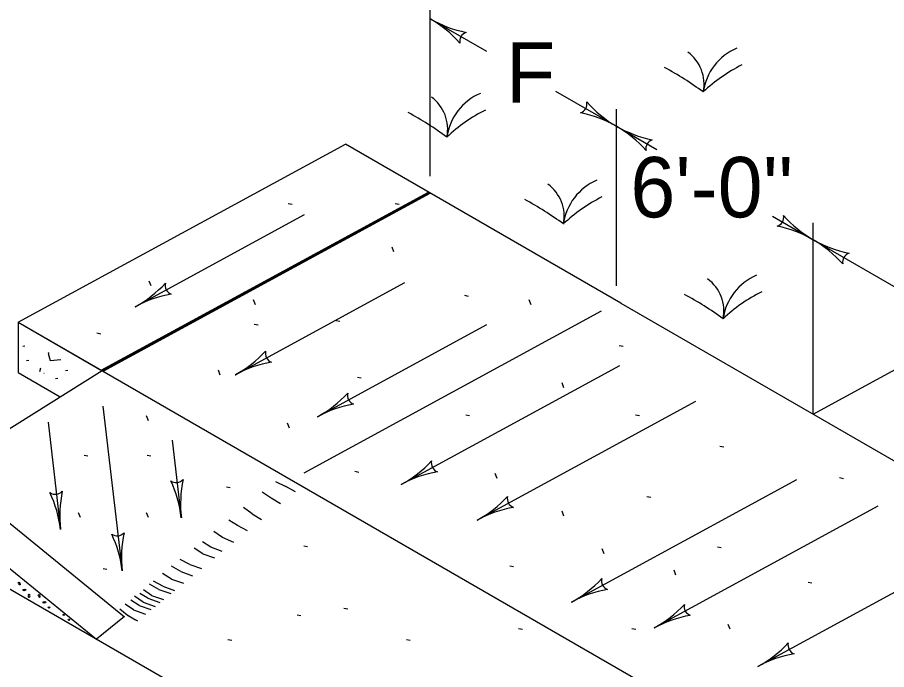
# Model space of a CAD drawing. Extents: x 1000 to 1036.3, y 1000 to 1022.
# Drawn here: x 1023.654 to 1026.529, y 1003.906 to 1006.066 of the extents above; entities that cross this region are included whole.
import ezdxf

# ---------------------------------------------------------------- set-up
doc = ezdxf.new("R2010")
doc.units = 0
doc.layers.add('Level 1', color=7, linetype='Continuous')
doc.layers.add('Level 2', color=7, linetype='Continuous')

msp = doc.modelspace()

# ---------------------------------------------------------------- linework, layer by layer
at = {"layer": 'Level 1'}
for p, q in [((1025.0196, 1006.0608), (1025.2053, 1005.9536)), ((1025.4344, 1005.8213), (1025.6354, 1005.7053)), ((1025.6354, 1005.7053), (1025.7697, 1005.6278)), ((1023.6561, 1005.0561), (1024.7386, 1005.6457)), ((1023.6561, 1005.0561), (1024.7386, 1005.6457)), ((1025.6502, 1005.1194), (1024.7386, 1005.6457)), ((1025.6502, 1005.1194), (1024.7386, 1005.6457)), ((1023.9313, 1004.8972), (1025.0139, 1005.4868)), ((1023.9313, 1004.8972), (1025.0139, 1005.4868)), ((1023.9342, 1004.8955), (1025.0167, 1005.4851)), ((1023.9342, 1004.8955), (1025.0167, 1005.4851)), ((1023.9371, 1004.8939), (1025.0196, 1005.4835)), ((1023.9371, 1004.8939), (1025.0196, 1005.4835)), ((1024.5496, 1005.4497), (1024.5623, 1005.4472)), ((1024.9036, 1005.4497), (1024.9163, 1005.4472)), ((1024.0431, 1005.1076), (1024.6036, 1005.4129)), ((1026.1518, 1005.4072), (1026.2863, 1005.3295)), ((1026.2863, 1005.3295), (1027.1376, 1004.838)), ((1024.8996, 1005.2889), (1024.8933, 1005.3052)), ((1026.2863, 1004.7521), (1027.2458, 1005.2747)), ((1024.0958, 1005.1765), (1024.0895, 1005.1928)), ((1024.3747, 1004.8825), (1024.9352, 1005.1878)), ((1024.3747, 1004.8825), (1024.9352, 1005.1878)), ((1025.1327, 1005.1456), (1025.1454, 1005.1431)), ((1024.4415, 1005.114), (1024.4352, 1005.1303)), ((1025.3536, 1005.114), (1025.3473, 1005.1303)), ((1025.6502, 1005.1194), (1028.8611, 1003.2656)), ((1025.6502, 1005.1194), (1028.8611, 1003.2656)), ((1024.6024, 1004.5578), (1025.5859, 1005.0935)), ((1023.6561, 1005.0561), (1028.4093, 1002.3118)), ((1023.6561, 1005.0561), (1023.9342, 1004.8955)), ((1023.6561, 1005.0561), (1023.6561, 1004.8895)), ((1024.7079, 1005.0623), (1024.7205, 1005.0598)), ((1024.4372, 1005.0498), (1024.4498, 1005.0473)), ((1024.6464, 1004.7435), (1025.2069, 1005.0487)), ((1024.6464, 1004.7435), (1025.2069, 1005.0487)), ((1023.9166, 1005.0207), (1023.9292, 1005.0182)), ((1025.645, 1004.979), (1025.6576, 1004.9765)), ((1024.9237, 1004.5192), (1025.6465, 1004.9128)), ((1024.9237, 1004.5192), (1025.6465, 1004.9128)), ((1023.9342, 1004.8955), (1023.411, 1004.5682)), ((1023.9342, 1004.8955), (1023.411, 1004.5682)), ((1023.6561, 1004.8894), (1023.7956, 1004.8089)), ((1023.6561, 1004.8894), (1023.7956, 1004.8089)), ((1024.3249, 1004.8807), (1024.3185, 1004.8971)), ((1024.7787, 1004.8749), (1024.7913, 1004.8724)), ((1025.4619, 1004.8391), (1025.4555, 1004.8554)), ((1025.1751, 1004.4014), (1025.8978, 1004.795)), ((1025.1751, 1004.4014), (1025.8978, 1004.795)), ((1024.0871, 1004.73), (1024.0807, 1004.7464)), ((1025.1368, 1004.75), (1025.1495, 1004.7475)), ((1025.6991, 1004.75), (1025.7118, 1004.7475)), ((1024.5539, 1004.7058), (1024.5476, 1004.7222)), ((1025.9781, 1004.6459), (1025.9908, 1004.6434)), ((1023.8745, 1004.6159), (1023.8872, 1004.6134)), ((1024.0827, 1004.6159), (1024.0954, 1004.6134)), ((1024.7703, 1004.5626), (1024.783, 1004.5601)), ((1025.5236, 1003.0778), (1022.9997, 1004.5349)), ((1025.5236, 1003.0778), (1022.9997, 1004.5349)), ((1025.2411, 1004.5392), (1025.2348, 1004.5556)), ((1025.4867, 1004.1296), (1026.2319, 1004.5355)), ((1025.4867, 1004.1296), (1026.2319, 1004.5355)), ((1026.3738, 1004.5417), (1026.3865, 1004.5392)), ((1024.3451, 1004.5118), (1024.3578, 1004.5093)), ((1025.7366, 1004.4793), (1025.7493, 1004.4768)), ((1025.7602, 1004.044), (1026.5018, 1004.4479)), ((1025.7602, 1004.044), (1026.5018, 1004.4479)), ((1023.8622, 1004.4093), (1023.8558, 1004.4257)), ((1024.0871, 1004.4093), (1024.0807, 1004.4257)), ((1025.4619, 1004.4143), (1025.4555, 1004.4306)), ((1024.6012, 1004.3163), (1024.6139, 1004.3138)), ((1025.5952, 1004.2893), (1025.5888, 1004.3057)), ((1025.9698, 1004.3127), (1025.9825, 1004.3102)), ((1026.1037, 1003.9166), (1026.8265, 1004.3103)), ((1026.1037, 1003.9166), (1026.8265, 1004.3103)), ((1025.2826, 1004.2502), (1025.2953, 1004.2477)), ((1023.937, 1004.2411), (1023.9496, 1004.2386)), ((1025.8325, 1004.2185), (1025.8262, 1004.2349)), ((1026.2697, 1004.1961), (1026.2823, 1004.1936)), ((1024.7341, 1004.1095), (1024.7467, 1004.107)), ((1024.5791, 1004.0874), (1024.5918, 1004.0849)), ((1026.0116, 1004.0395), (1026.0053, 1004.0558)), ((1025.3118, 1004.042), (1025.3244, 1004.0395)), ((1025.6866, 1004.042), (1025.6993, 1004.0395)), ((1024.3503, 1004.0061), (1024.363, 1004.0036)), ((1024.9407, 1004.0061), (1024.9533, 1004.0036))]:
    msp.add_line(p, q, dxfattribs=at)
for points in [[(1023.6783, 1004.9772), (1023.6711, 1004.9763)], [(1023.6783, 1004.9772), (1023.6711, 1004.9763)], [(1023.7592, 1004.955), (1023.7556, 1004.9532)], [(1023.7592, 1004.955), (1023.7556, 1004.9532)], [(1023.7556, 1004.9532), (1023.7619, 1004.9301)], [(1023.7556, 1004.9532), (1023.7619, 1004.9301)], [(1023.6914, 1004.9292), (1023.6843, 1004.9283)], [(1023.6914, 1004.9292), (1023.6843, 1004.9283)], [(1023.7619, 1004.9301), (1023.7971, 1004.933)], [(1023.7619, 1004.9301), (1023.7971, 1004.933)], [(1023.7276, 1004.8934), (1023.7317, 1004.9058)], [(1023.7276, 1004.8934), (1023.7317, 1004.9058)], [(1023.7424, 1004.8862), (1023.7413, 1004.8862)], [(1023.7424, 1004.8862), (1023.7413, 1004.8862)], [(1023.8201, 1004.8965), (1023.813, 1004.8956)], [(1023.8201, 1004.8965), (1023.813, 1004.8956)], [(1023.7874, 1004.8703), (1023.7802, 1004.8694)], [(1023.7874, 1004.8703), (1023.7802, 1004.8694)]]:
    msp.add_lwpolyline(points, dxfattribs=at)
for centre, radius, start, end in [((1025.7944, 1005.8449), 0.1311, 348.4633, 53.8876), ((1026.1066, 1005.793), 0.1855, 113.1649, 172.0268), ((1025.2746, 1004.9371), 1.0942, 53.6749, 61.6054), ((1026.2916, 1005.4283), 0.5371, 116.6646, 133.3645), ((1024.9461, 1005.6956), 0.1311, 348.4633, 53.8876), ((1025.2583, 1005.6436), 0.1855, 113.1649, 172.0268), ((1024.4264, 1004.7878), 1.0942, 53.6749, 61.6054), ((1025.4433, 1005.2789), 0.5371, 116.6646, 133.3645), ((1025.3315, 1005.4078), 0.1311, 348.4633, 53.8876), ((1025.6436, 1005.3558), 0.1855, 113.1649, 172.0268), ((1024.8117, 1004.5), 1.0942, 53.6749, 61.6054), ((1025.8286, 1004.9911), 0.5371, 116.6646, 133.3645), ((1025.8599, 1005.0937), 0.1311, 348.4633, 53.8876), ((1026.1721, 1005.0417), 0.1855, 113.1649, 172.0268), ((1025.3402, 1004.1859), 1.0942, 53.6749, 61.6054), ((1026.3571, 1004.677), 0.5371, 116.6646, 133.3645)]:
    msp.add_arc(centre, radius, start, end, dxfattribs=at)
at = {"layer": 'Level 2'}
for p, q in [((1025.0196, 1005.5399), (1025.0196, 1006.1172)), ((1025.6354, 1005.1769), (1025.6354, 1005.7617)), ((1026.2863, 1004.7521), (1026.2863, 1005.3859)), ((1023.9368, 1004.7789), (1024.0005, 1004.2328)), ((1023.7549, 1004.7253), (1023.7963, 1004.3702)), ((1024.1661, 1004.6654), (1024.196, 1004.409)), ((1023.411, 1004.5682), (1024.0082, 1004.0813)), ((1023.3028, 1004.5057), (1023.9153, 1004.0063)), ((1024.508, 1004.5294), (1024.542, 1004.5128)), ((1024.5736, 1004.4945), (1024.542, 1004.5128)), ((1024.4929, 1004.4735), (1024.4631, 1004.4934)), ((1024.5245, 1004.4552), (1024.4929, 1004.4735)), ((1024.4301, 1004.4214), (1024.4015, 1004.4423)), ((1024.4301, 1004.4214), (1024.4614, 1004.4028)), ((1024.3815, 1004.383), (1024.3529, 1004.4013)), ((1024.3322, 1004.343), (1024.3033, 1004.3633)), ((1024.4148, 1004.3657), (1024.3815, 1004.383)), ((1024.3698, 1004.3271), (1024.3322, 1004.343)), ((1024.2666, 1004.2896), (1024.2383, 1004.3081)), ((1024.294, 1004.3119), (1024.2659, 1004.3296)), ((1024.3306, 1004.2968), (1024.294, 1004.3119)), ((1024.2666, 1004.2896), (1024.3057, 1004.2757)), ((1024.194, 1004.2305), (1024.163, 1004.2481)), ((1024.2236, 1004.2546), (1024.1924, 1004.2701)), ((1024.2236, 1004.2546), (1024.2628, 1004.2407)), ((1024.1639, 1004.206), (1024.1342, 1004.2242)), ((1024.194, 1004.2305), (1024.2332, 1004.2166)), ((1024.1216, 1004.1716), (1024.0907, 1004.1886)), ((1024.1345, 1004.1821), (1024.1041, 1004.1991)), ((1024.1639, 1004.206), (1024.2032, 1004.1921)), ((1024.0973, 1004.1519), (1024.0704, 1004.1703)), ((1024.1216, 1004.1716), (1024.1609, 1004.1576)), ((1024.1345, 1004.1821), (1024.1738, 1004.1681)), ((1024.0564, 1004.1186), (1024.0294, 1004.1365)), ((1024.0695, 1004.1292), (1024.0416, 1004.1488)), ((1024.0857, 1004.1427), (1024.0582, 1004.158)), ((1024.0854, 1004.1422), (1024.1249, 1004.1282)), ((1024.0973, 1004.1519), (1024.1368, 1004.1379)), ((1024.0168, 1004.0864), (1023.993, 1004.1066)), ((1024.0378, 1004.1035), (1024.0104, 1004.1225)), ((1024.0378, 1004.1035), (1024.0774, 1004.0895)), ((1024.0564, 1004.1186), (1024.0956, 1004.1047)), ((1024.0695, 1004.1292), (1024.109, 1004.1152)), ((1024.008, 1004.0814), (1023.9153, 1004.0063)), ((1024.0168, 1004.0864), (1024.0505, 1004.0676))]:
    msp.add_line(p, q, dxfattribs=at)
msp.add_lwpolyline([(1024.0446, 1004.0702), (1024.0168, 1004.0864), (1023.993, 1004.1066)], dxfattribs=at)
for centre in [(1023.659, 1004.1931), (1023.659, 1004.1931), (1023.6607, 1004.1885), (1023.6607, 1004.1885), (1023.6747, 1004.1694), (1023.6747, 1004.1694), (1023.6792, 1004.17), (1023.6792, 1004.17), (1023.6921, 1004.1532), (1023.6921, 1004.1532), (1023.6921, 1004.1475), (1023.6921, 1004.1475), (1023.7251, 1004.1521), (1023.7251, 1004.1521), (1023.7268, 1004.1475), (1023.7268, 1004.1475), (1023.7408, 1004.1284), (1023.7408, 1004.1284), (1023.7453, 1004.129), (1023.7453, 1004.129), (1023.7582, 1004.1122), (1023.7582, 1004.1122), (1023.8069, 1004.0874), (1023.8069, 1004.0874), (1023.8243, 1004.0712), (1023.8243, 1004.0712)]:
    msp.add_circle(centre, 0.00226, dxfattribs=at)
for centre, radius, start, end in [((1025.2151, 1006.3994), 0.3909, 240.0004, 258.6692), ((1025.2151, 1006.3994), 0.3909, 239.9882, 240.0004), ((1024.8242, 1005.7222), 0.3909, 41.3476, 59.9943), ((1025.1484, 1005.9864), 0.0313, 108.775, 190.8917), ((1025.5067, 1005.7797), 0.0313, 288.775, 10.8917), ((1025.8309, 1006.0439), 0.3909, 221.3476, 239.9943), ((1025.4399, 1005.3667), 0.3909, 60.0004, 78.6692), ((1025.8309, 1006.0439), 0.3909, 239.9882, 240.0004), ((1025.4399, 1005.3667), 0.3909, 59.9882, 60.0004), ((1025.8309, 1006.0439), 0.3909, 240.0004, 258.6692), ((1025.4399, 1005.3667), 0.3909, 41.3476, 59.9943), ((1025.7641, 1005.6309), 0.0313, 108.775, 190.8917), ((1026.1576, 1005.4038), 0.0313, 288.775, 10.8917), ((1026.4818, 1005.668), 0.3909, 221.3476, 239.9943), ((1026.0909, 1004.9909), 0.3909, 60.0004, 78.6692), ((1026.0909, 1004.9909), 0.3909, 59.9882, 60.0004), ((1026.4818, 1005.668), 0.3909, 240.0004, 258.6692), ((1026.4818, 1005.668), 0.3909, 239.9882, 240.0004), ((1026.0909, 1004.9909), 0.3909, 41.3476, 59.9943), ((1026.4151, 1005.2551), 0.0313, 108.775, 190.8917), ((1023.8562, 1005.4509), 0.3909, 298.575, 317.2438), ((1024.1737, 1005.1787), 0.0313, 167.3496, 249.4663), ((1024.2301, 1004.7643), 0.3909, 99.9222, 118.5689), ((1023.8562, 1005.4509), 0.3909, 298.5628, 298.575), ((1024.1877, 1005.2258), 0.3909, 298.575, 317.2438), ((1024.5053, 1004.9536), 0.0313, 167.3496, 249.4663), ((1024.5617, 1004.5392), 0.3909, 99.9222, 118.5689), ((1024.1877, 1005.2258), 0.3909, 298.5628, 298.575), ((1024.4594, 1005.0868), 0.3909, 298.575, 317.2438), ((1024.777, 1004.8145), 0.0313, 167.3496, 249.4663), ((1024.8334, 1004.4001), 0.3909, 99.9222, 118.5689), ((1024.4594, 1005.0868), 0.3909, 298.5628, 298.575), ((1024.7367, 1004.8625), 0.3909, 298.5753, 317.2441), ((1025.0543, 1004.5903), 0.0313, 167.3499, 249.4666), ((1024.1788, 1004.5567), 0.0313, 235.429, 317.5457), ((1024.5843, 1004.4543), 0.3909, 168.0016, 186.6483), ((1025.1107, 1004.1759), 0.3909, 99.9224, 118.5692), ((1023.8077, 1004.3637), 0.3909, 6.6544, 25.3232), ((1024.7367, 1004.8625), 0.3909, 298.563, 298.5753), ((1023.7791, 1004.5179), 0.0313, 235.429, 317.5457), ((1023.408, 1004.3249), 0.3909, 6.6544, 25.3232), ((1024.1846, 1004.4155), 0.3909, 168.0016, 186.6483), ((1024.9881, 1004.7447), 0.3909, 298.5753, 317.2441), ((1025.3056, 1004.4724), 0.0313, 167.3499, 249.4666), ((1025.3621, 1004.0581), 0.3909, 99.9224, 118.5692), ((1023.8077, 1004.3637), 0.3909, 6.6422, 6.6544), ((1024.9881, 1004.7447), 0.3909, 298.563, 298.5753), ((1023.408, 1004.3249), 0.3909, 6.6422, 6.6544), ((1023.9834, 1004.3805), 0.0313, 235.429, 317.5457), ((1023.6122, 1004.1875), 0.3909, 6.6544, 25.3232), ((1024.3888, 1004.2781), 0.3909, 168.0016, 186.6483), ((1023.6122, 1004.1875), 0.3909, 6.6422, 6.6544), ((1025.2997, 1004.4729), 0.3909, 298.5751, 317.2439), ((1025.6173, 1004.2007), 0.0313, 167.3497, 249.4664), ((1025.6737, 1003.7863), 0.3909, 99.9223, 118.569), ((1025.2997, 1004.4729), 0.3909, 298.5629, 298.5751), ((1025.5732, 1004.3873), 0.3909, 298.5765, 317.2453), ((1025.8908, 1004.1151), 0.0313, 167.3511, 249.4678), ((1025.9472, 1003.7007), 0.3909, 99.9236, 118.5704), ((1025.5732, 1004.3873), 0.3909, 298.5642, 298.5765), ((1025.9167, 1004.2599), 0.3909, 298.5753, 317.2441), ((1026.2343, 1003.9877), 0.0313, 167.3499, 249.4666), ((1026.2907, 1003.5733), 0.3909, 99.9224, 118.5692), ((1025.9167, 1004.2599), 0.3909, 298.563, 298.5753)]:
    msp.add_arc(centre, radius, start, end, dxfattribs=at)

# ---------------------------------------------------------------- texts
for s, p in [('F', (1025.27, 1005.783)), ("6'-0''", (1025.6816, 1005.4035))]:
    msp.add_text(s, height=0.2, dxfattribs=at).set_placement(p)

doc.saveas('drawing.dxf')
